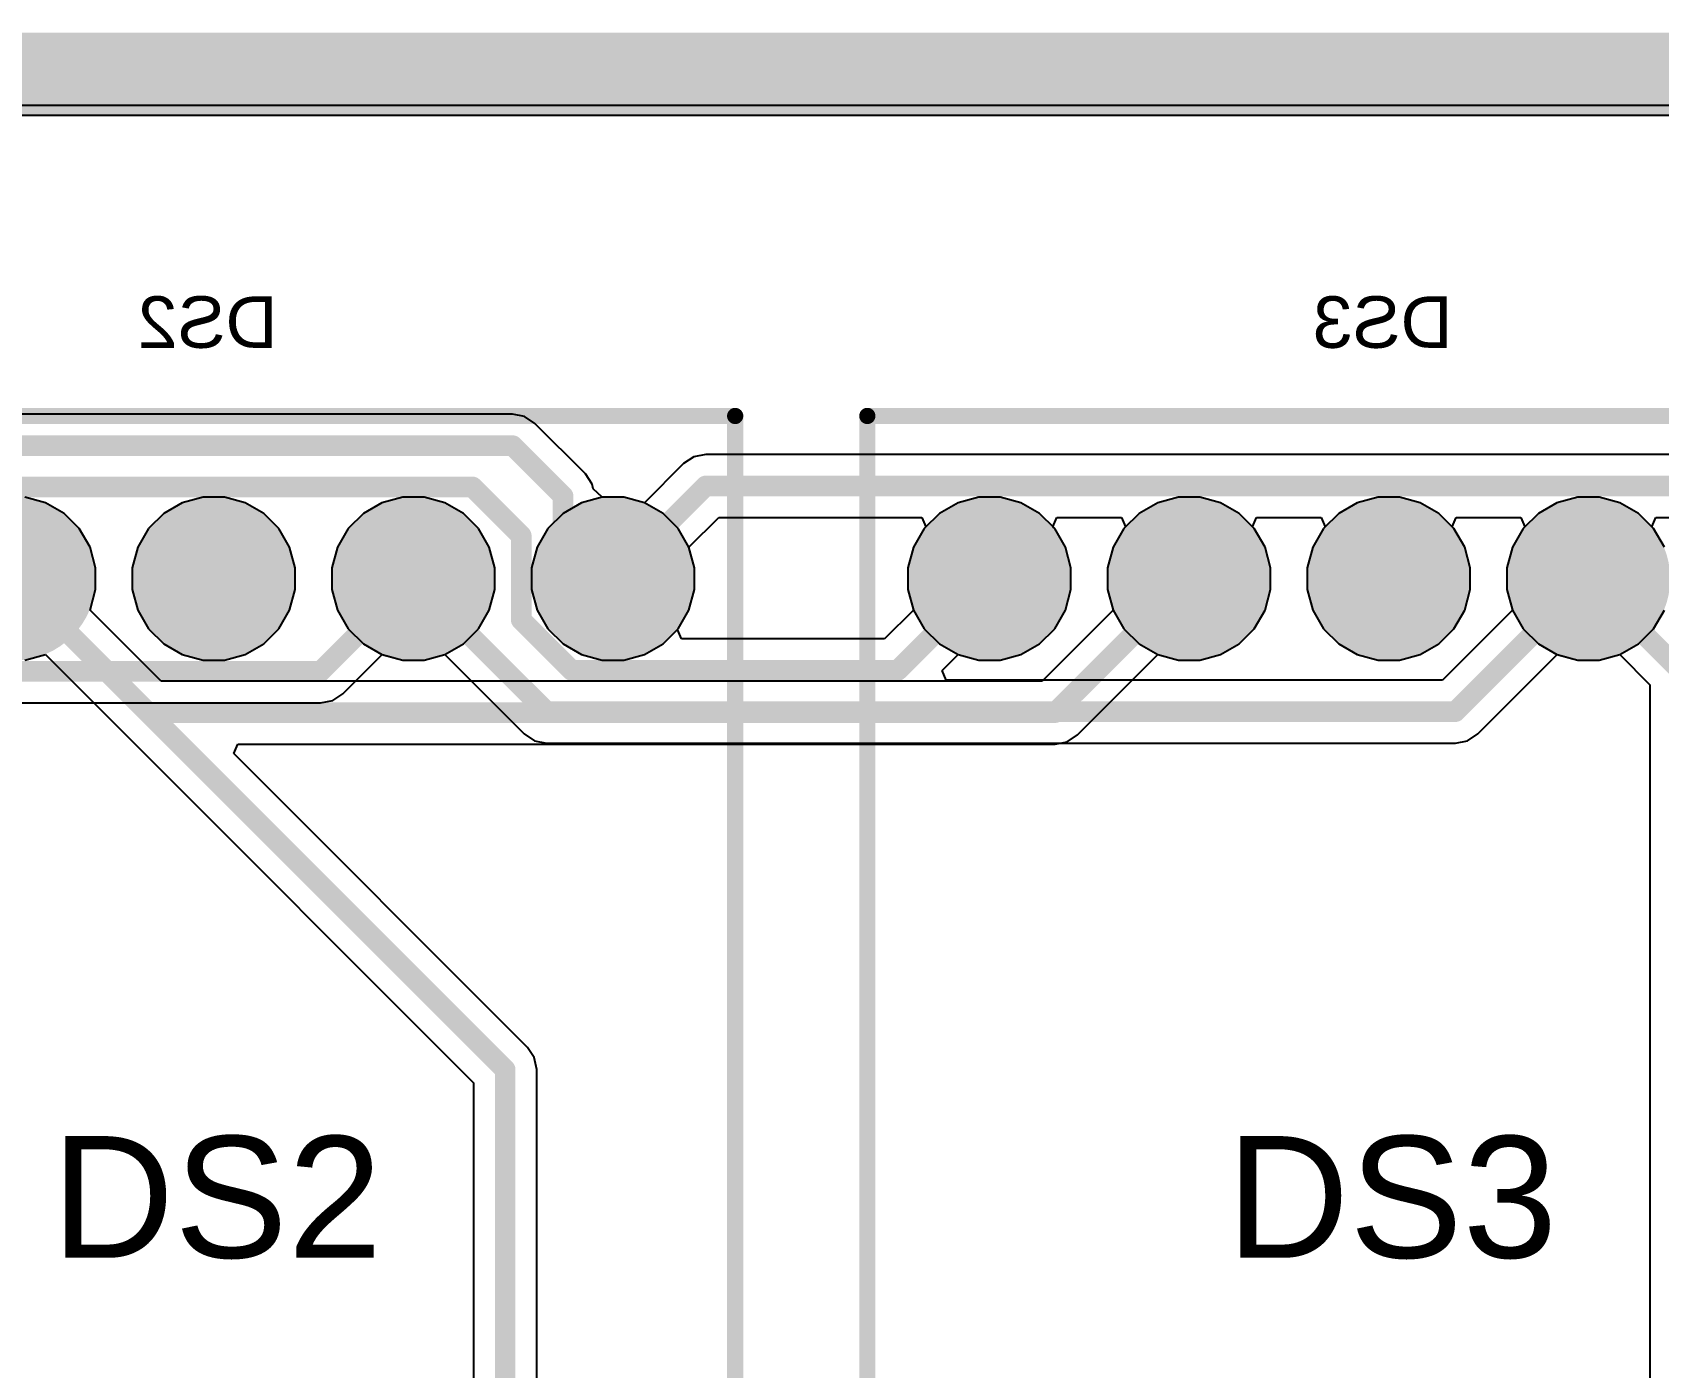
# Model space of a CAD drawing. Header units: inches. Extents: x -8.09 to -2.28, y -0.1 to 6.11.
# Drawn here: x -6.613 to -5.824, y 5.462 to 6.11 of the extents above; entities that cross this region are included whole.
import ezdxf

# ---------------------------------------------------------------- set-up
doc = ezdxf.new("R2010")
doc.units = ezdxf.units.IN
doc.header["$MEASUREMENT"] = 0
for name, color, linetype in [('BottomLayer', 5, 'Continuous'), ('BottomSolder', 6, 'Continuous'), ('InternalPlane1', 76, 'Continuous'), ('InternalPlane2', 16, 'Continuous'), ('KeepOutLayer', 6, 'Continuous'), ('Mechanical3', 76, 'Continuous'), ('MultiLayer', 9, 'Continuous'), ('PadHoleLayer', 156, 'Continuous'), ('TopLayer', 1, 'Continuous'), ('TopOverlay', 2, 'Continuous'), ('TopSolder', 216, 'Continuous')]:
    doc.layers.add(name, color=color, linetype=linetype)
doc.styles.add('Arial', font='', dxfattribs={"height": 0.2})
doc.styles.get('Arial').set_extended_font_data('Arial')

# ---------------------------------------------------------------- blocks, each defined once
blk = doc.blocks.new('WL_T7DS_L19W12_6H7_9_121')
at = {"layer": 'BottomLayer'}
h = blk.add_hatch(color=5, dxfattribs=at)
edge = h.paths.add_edge_path()
edge.add_arc((-0.1937, 0.3), 0.02953, 0, 360)
h = blk.add_hatch(color=5, dxfattribs=at)
edge = h.paths.add_edge_path()
edge.add_arc((-0.09685, 0.3), 0.02953, 0, 360)
h = blk.add_hatch(color=5, dxfattribs=at)
edge = h.paths.add_edge_path()
edge.add_arc((0, 0.3), 0.02953, 0, 360)
h = blk.add_hatch(color=5, dxfattribs=at)
edge = h.paths.add_edge_path()
edge.add_arc((0.09685, 0.3), 0.02953, 0, 360)
at = {"layer": 'BottomSolder'}
h = blk.add_hatch(color=6, dxfattribs=at)
edge = h.paths.add_edge_path()
edge.add_arc((-0.1937, 0.3), 0.03353, 0, 360)
h = blk.add_hatch(color=6, dxfattribs=at)
edge = h.paths.add_edge_path()
edge.add_arc((-0.09685, 0.3), 0.03353, 0, 360)
h = blk.add_hatch(color=6, dxfattribs=at)
edge = h.paths.add_edge_path()
edge.add_arc((0, 0.3), 0.03353, 0, 360)
h = blk.add_hatch(color=6, dxfattribs=at)
edge = h.paths.add_edge_path()
edge.add_arc((0.09685, 0.3), 0.03353, 0, 360)
at = {"layer": 'InternalPlane1'}
h = blk.add_hatch(color=76, dxfattribs=at)
edge = h.paths.add_edge_path()
edge.add_arc((-0.1937, 0.3), 0.03968, 0, 360)
h = blk.add_hatch(color=76, dxfattribs=at)
edge = h.paths.add_edge_path()
edge.add_arc((-0.09685, 0.3), 0.03968, 0, 360)
h = blk.add_hatch(color=76, dxfattribs=at)
edge = h.paths.add_edge_path()
edge.add_arc((0, 0.3), 0.03968, 0, 360)
h = blk.add_hatch(color=76, dxfattribs=at)
edge = h.paths.add_edge_path()
edge.add_arc((0.09685, 0.3), 0.03968, 0, 360)
at = {"layer": 'InternalPlane2'}
h = blk.add_hatch(color=16, dxfattribs=at)
edge = h.paths.add_edge_path()
edge.add_arc((-0.1937, 0.3), 0.03968, 0, 360)
h = blk.add_hatch(color=16, dxfattribs=at)
edge = h.paths.add_edge_path()
edge.add_arc((-0.09685, 0.3), 0.03968, 0, 360)
h = blk.add_hatch(color=16, dxfattribs=at)
edge = h.paths.add_edge_path()
edge.add_arc((0, 0.3), 0.03968, 0, 360)
h = blk.add_hatch(color=16, dxfattribs=at)
edge = h.paths.add_edge_path()
edge.add_arc((0.09685, 0.3), 0.03968, 0, 360)
at = {"layer": 'MultiLayer'}
h = blk.add_hatch(color=9, dxfattribs=at)
edge = h.paths.add_edge_path()
edge.add_arc((-0.1937, 0.3), 0.02953, 0, 360)
h = blk.add_hatch(color=9, dxfattribs=at)
edge = h.paths.add_edge_path()
edge.add_arc((-0.09685, 0.3), 0.02953, 0, 360)
h = blk.add_hatch(color=9, dxfattribs=at)
edge = h.paths.add_edge_path()
edge.add_arc((0, 0.3), 0.02953, 0, 360)
h = blk.add_hatch(color=9, dxfattribs=at)
edge = h.paths.add_edge_path()
edge.add_arc((0.09685, 0.3), 0.02953, 0, 360)
at = {"layer": 'PadHoleLayer'}
h = blk.add_hatch(color=156, dxfattribs=at)
edge = h.paths.add_edge_path()
edge.add_arc((-0.1937, 0.3), 0.01969, 0, 360)
h = blk.add_hatch(color=156, dxfattribs=at)
edge = h.paths.add_edge_path()
edge.add_arc((-0.09685, 0.3), 0.01969, 0, 360)
h = blk.add_hatch(color=156, dxfattribs=at)
edge = h.paths.add_edge_path()
edge.add_arc((0, 0.3), 0.01969, 0, 360)
h = blk.add_hatch(color=156, dxfattribs=at)
edge = h.paths.add_edge_path()
edge.add_arc((0.09685, 0.3), 0.01969, 0, 360)
at = {"layer": 'TopLayer'}
h = blk.add_hatch(color=1, dxfattribs=at)
edge = h.paths.add_edge_path()
edge.add_arc((-0.1937, 0.3), 0.02953, 0, 360)
h = blk.add_hatch(color=1, dxfattribs=at)
edge = h.paths.add_edge_path()
edge.add_arc((-0.09685, 0.3), 0.02953, 0, 360)
h = blk.add_hatch(color=1, dxfattribs=at)
edge = h.paths.add_edge_path()
edge.add_arc((0, 0.3), 0.02953, 0, 360)
h = blk.add_hatch(color=1, dxfattribs=at)
edge = h.paths.add_edge_path()
edge.add_arc((0.09685, 0.3), 0.02953, 0, 360)
at = {"layer": 'TopSolder'}
h = blk.add_hatch(color=216, dxfattribs=at)
edge = h.paths.add_edge_path()
edge.add_arc((-0.1937, 0.3), 0.03353, 0, 360)
h = blk.add_hatch(color=216, dxfattribs=at)
edge = h.paths.add_edge_path()
edge.add_arc((-0.09685, 0.3), 0.03353, 0, 360)
h = blk.add_hatch(color=216, dxfattribs=at)
edge = h.paths.add_edge_path()
edge.add_arc((0, 0.3), 0.03353, 0, 360)
h = blk.add_hatch(color=216, dxfattribs=at)
edge = h.paths.add_edge_path()
edge.add_arc((0.09685, 0.3), 0.03353, 0, 360)
at = {"layer": 'TopOverlay'}
for points in [[(-0.25295, 0.37894, 0.00787, 0.00787, 0), (0.25295, 0.37894, 0.00787, 0.00787, 0)], [(-0.25295, -0.37894, 0.00787, 0.00787, 0), (-0.25295, 0.37894, 0.00787, 0.00787, 0)]]:
    blk.add_lwpolyline(points, format="xyseb", dxfattribs=at)
blk.add_lwpolyline([(-0.25492, 0.37894, 0.00394, 0.00394, 1), (-0.25098, 0.37894, 0.00394, 0.00394, 1)], format="xyseb", close=True, dxfattribs=at)
blk.add_lwpolyline([(-0.25492, 0.37894, 0.00394, 0.00394, 1), (-0.25098, 0.37894, 0.00394, 0.00394, 1)], format="xyseb", close=True, dxfattribs=at)
at = {"layer": 'Mechanical3', "style": 'Arial'}
blk.add_text('DS3', height=0.059055, dxfattribs=at).set_placement((-0.07871, -0.02952))
blk = doc.blocks.new('WL_T7DS_L19W12_6H7_9_122')
at = {"layer": 'BottomLayer'}
h = blk.add_hatch(color=5, dxfattribs=at)
edge = h.paths.add_edge_path()
edge.add_arc((-0.09685, 0.3), 0.02953, 0, 360)
h = blk.add_hatch(color=5, dxfattribs=at)
edge = h.paths.add_edge_path()
edge.add_arc((0, 0.3), 0.02953, 0, 360)
h = blk.add_hatch(color=5, dxfattribs=at)
edge = h.paths.add_edge_path()
edge.add_arc((0.09685, 0.3), 0.02953, 0, 360)
h = blk.add_hatch(color=5, dxfattribs=at)
edge = h.paths.add_edge_path()
edge.add_arc((0.1937, 0.3), 0.02953, 0, 360)
at = {"layer": 'BottomSolder'}
h = blk.add_hatch(color=6, dxfattribs=at)
edge = h.paths.add_edge_path()
edge.add_arc((-0.09685, 0.3), 0.03353, 0, 360)
h = blk.add_hatch(color=6, dxfattribs=at)
edge = h.paths.add_edge_path()
edge.add_arc((0, 0.3), 0.03353, 0, 360)
h = blk.add_hatch(color=6, dxfattribs=at)
edge = h.paths.add_edge_path()
edge.add_arc((0.09685, 0.3), 0.03353, 0, 360)
h = blk.add_hatch(color=6, dxfattribs=at)
edge = h.paths.add_edge_path()
edge.add_arc((0.1937, 0.3), 0.03353, 0, 360)
at = {"layer": 'InternalPlane1'}
h = blk.add_hatch(color=76, dxfattribs=at)
edge = h.paths.add_edge_path()
edge.add_arc((-0.09685, 0.3), 0.03968, 0, 360)
h = blk.add_hatch(color=76, dxfattribs=at)
edge = h.paths.add_edge_path()
edge.add_arc((0, 0.3), 0.03968, 0, 360)
h = blk.add_hatch(color=76, dxfattribs=at)
edge = h.paths.add_edge_path()
edge.add_arc((0.09685, 0.3), 0.03968, 0, 360)
h = blk.add_hatch(color=76, dxfattribs=at)
edge = h.paths.add_edge_path()
edge.add_arc((0.1937, 0.3), 0.03968, 0, 360)
at = {"layer": 'InternalPlane2'}
h = blk.add_hatch(color=16, dxfattribs=at)
edge = h.paths.add_edge_path()
edge.add_arc((-0.09685, 0.3), 0.03968, 0, 360)
h = blk.add_hatch(color=16, dxfattribs=at)
edge = h.paths.add_edge_path()
edge.add_arc((0, 0.3), 0.03968, 0, 360)
h = blk.add_hatch(color=16, dxfattribs=at)
edge = h.paths.add_edge_path()
edge.add_arc((0.09685, 0.3), 0.03968, 0, 360)
h = blk.add_hatch(color=16, dxfattribs=at)
edge = h.paths.add_edge_path()
edge.add_arc((0.1937, 0.3), 0.03968, 0, 360)
at = {"layer": 'MultiLayer'}
h = blk.add_hatch(color=9, dxfattribs=at)
edge = h.paths.add_edge_path()
edge.add_arc((-0.09685, 0.3), 0.02953, 0, 360)
h = blk.add_hatch(color=9, dxfattribs=at)
edge = h.paths.add_edge_path()
edge.add_arc((0, 0.3), 0.02953, 0, 360)
h = blk.add_hatch(color=9, dxfattribs=at)
edge = h.paths.add_edge_path()
edge.add_arc((0.09685, 0.3), 0.02953, 0, 360)
h = blk.add_hatch(color=9, dxfattribs=at)
edge = h.paths.add_edge_path()
edge.add_arc((0.1937, 0.3), 0.02953, 0, 360)
at = {"layer": 'PadHoleLayer'}
h = blk.add_hatch(color=156, dxfattribs=at)
edge = h.paths.add_edge_path()
edge.add_arc((-0.09685, 0.3), 0.01969, 0, 360)
h = blk.add_hatch(color=156, dxfattribs=at)
edge = h.paths.add_edge_path()
edge.add_arc((0, 0.3), 0.01969, 0, 360)
h = blk.add_hatch(color=156, dxfattribs=at)
edge = h.paths.add_edge_path()
edge.add_arc((0.09685, 0.3), 0.01969, 0, 360)
h = blk.add_hatch(color=156, dxfattribs=at)
edge = h.paths.add_edge_path()
edge.add_arc((0.1937, 0.3), 0.01969, 0, 360)
at = {"layer": 'TopLayer'}
h = blk.add_hatch(color=1, dxfattribs=at)
edge = h.paths.add_edge_path()
edge.add_arc((-0.09685, 0.3), 0.02953, 0, 360)
h = blk.add_hatch(color=1, dxfattribs=at)
edge = h.paths.add_edge_path()
edge.add_arc((0, 0.3), 0.02953, 0, 360)
h = blk.add_hatch(color=1, dxfattribs=at)
edge = h.paths.add_edge_path()
edge.add_arc((0.09685, 0.3), 0.02953, 0, 360)
h = blk.add_hatch(color=1, dxfattribs=at)
edge = h.paths.add_edge_path()
edge.add_arc((0.1937, 0.3), 0.02953, 0, 360)
at = {"layer": 'TopSolder'}
h = blk.add_hatch(color=216, dxfattribs=at)
edge = h.paths.add_edge_path()
edge.add_arc((-0.09685, 0.3), 0.03353, 0, 360)
h = blk.add_hatch(color=216, dxfattribs=at)
edge = h.paths.add_edge_path()
edge.add_arc((0, 0.3), 0.03353, 0, 360)
h = blk.add_hatch(color=216, dxfattribs=at)
edge = h.paths.add_edge_path()
edge.add_arc((0.09685, 0.3), 0.03353, 0, 360)
h = blk.add_hatch(color=216, dxfattribs=at)
edge = h.paths.add_edge_path()
edge.add_arc((0.1937, 0.3), 0.03353, 0, 360)
at = {"layer": 'TopOverlay'}
for points in [[(-0.25295, 0.37894, 0.00787, 0.00787, 0), (0.25295, 0.37894, 0.00787, 0.00787, 0)], [(0.25295, -0.37894, 0.00787, 0.00787, 0), (0.25295, 0.37894, 0.00787, 0.00787, 0)]]:
    blk.add_lwpolyline(points, format="xyseb", dxfattribs=at)
blk.add_lwpolyline([(0.25098, 0.37894, 0.00394, 0.00394, 1), (0.25492, 0.37894, 0.00394, 0.00394, 1)], format="xyseb", close=True, dxfattribs=at)
blk.add_lwpolyline([(0.25098, 0.37894, 0.00394, 0.00394, 1), (0.25492, 0.37894, 0.00394, 0.00394, 1)], format="xyseb", close=True, dxfattribs=at)
at = {"layer": 'Mechanical3', "style": 'Arial'}
blk.add_text('DS2', height=0.059055, dxfattribs=at).set_placement((-0.07871, -0.02952))

msp = doc.modelspace()

# ---------------------------------------------------------------- linework, layer by layer
at = {"layer": 'BottomLayer'}
for p, q in [((-7.9954, 6.07471), (-2.3746, 6.07471)), ((-6.38003, 5.92482), (-6.84177, 5.92482)), ((-6.37418, 5.92366), (-6.38003, 5.92482)), ((-6.36922, 5.92034), (-6.37418, 5.92366)), ((-6.34469, 5.89581), (-6.36922, 5.92034)), ((-6.29711, 5.90081), (-6.31608, 5.88184)), ((-6.29215, 5.90413), (-6.29711, 5.90081)), ((-6.2863, 5.90529), (-6.29215, 5.90413)), ((-5.8063, 5.90529), (-6.2863, 5.90529)), ((-6.34138, 5.89085), (-6.34469, 5.89581)), ((-6.34091, 5.88852), (-6.34138, 5.89085)), ((-6.3365, 5.88453), (-6.34091, 5.88852)), ((-6.3261, 5.88453), (-6.3365, 5.88453)), ((-6.31608, 5.88184), (-6.3261, 5.88453)), ((-6.29446, 5.86022), (-6.27997, 5.87471)), ((-6.27997, 5.87471), (-6.18143, 5.87471)), ((-6.18033, 5.86927), (-6.18553, 5.86026)), ((-6.18143, 5.87471), (-6.17951, 5.87009)), ((-6.17951, 5.87009), (-6.18033, 5.86927)), ((-6.11789, 5.87009), (-6.11597, 5.87471)), ((-6.11707, 5.86927), (-6.11789, 5.87009)), ((-6.11187, 5.86026), (-6.11707, 5.86927)), ((-6.11597, 5.87471), (-6.08458, 5.87471)), ((-6.08348, 5.86927), (-6.08868, 5.86026)), ((-6.08458, 5.87471), (-6.08266, 5.87009)), ((-6.08266, 5.87009), (-6.08348, 5.86927)), ((-6.02104, 5.87009), (-6.01912, 5.87471)), ((-6.02022, 5.86927), (-6.02104, 5.87009)), ((-6.01502, 5.86026), (-6.02022, 5.86927)), ((-6.01912, 5.87471), (-5.98773, 5.87471)), ((-5.98663, 5.86927), (-5.99183, 5.86026)), ((-5.98773, 5.87471), (-5.98581, 5.87009)), ((-5.98581, 5.87009), (-5.98663, 5.86927)), ((-5.92419, 5.87009), (-5.92227, 5.87471)), ((-5.92337, 5.86927), (-5.92419, 5.87009)), ((-5.91817, 5.86026), (-5.92337, 5.86927)), ((-5.92227, 5.87471), (-5.89088, 5.87471)), ((-5.88978, 5.86927), (-5.89498, 5.86026)), ((-5.89088, 5.87471), (-5.88896, 5.87009)), ((-5.88896, 5.87009), (-5.88978, 5.86927)), ((-5.82734, 5.87009), (-5.82542, 5.87471)), ((-5.82652, 5.86927), (-5.82734, 5.87009)), ((-5.82132, 5.86026), (-5.82652, 5.86927)), ((-5.82542, 5.87471), (-5.81263, 5.87471)), ((-6.29177, 5.8502), (-6.29446, 5.86022)), ((-6.18553, 5.86026), (-6.18823, 5.8502)), ((-6.10917, 5.8502), (-6.11187, 5.86026)), ((-6.08868, 5.86026), (-6.09138, 5.8502)), ((-6.01232, 5.8502), (-6.01502, 5.86026)), ((-5.99183, 5.86026), (-5.99453, 5.8502)), ((-5.91547, 5.8502), (-5.91817, 5.86026)), ((-5.89498, 5.86026), (-5.89768, 5.8502)), ((-6.29177, 5.8398), (-6.29177, 5.8502)), ((-6.18823, 5.8502), (-6.18823, 5.8398)), ((-6.10917, 5.8398), (-6.10917, 5.8502)), ((-6.09138, 5.8502), (-6.09138, 5.8398)), ((-6.01232, 5.8398), (-6.01232, 5.8502)), ((-5.99453, 5.8502), (-5.99453, 5.8398)), ((-5.91547, 5.8398), (-5.91547, 5.8502)), ((-5.89768, 5.8502), (-5.89768, 5.8398)), ((-6.29447, 5.82974), (-6.29177, 5.8398)), ((-6.18823, 5.8398), (-6.18554, 5.82978)), ((-6.11187, 5.82974), (-6.10917, 5.8398)), ((-6.09138, 5.8398), (-6.08868, 5.82974)), ((-6.01502, 5.82974), (-6.01232, 5.8398)), ((-5.99453, 5.8398), (-5.99183, 5.82974)), ((-5.91817, 5.82974), (-5.91547, 5.8398)), ((-5.89768, 5.8398), (-5.89499, 5.82978)), ((-6.29967, 5.82073), (-6.29447, 5.82974)), ((-6.18554, 5.82978), (-6.19956, 5.81577)), ((-6.11707, 5.82073), (-6.11187, 5.82974)), ((-6.08868, 5.82974), (-6.08348, 5.82073)), ((-6.02022, 5.82073), (-6.01502, 5.82974)), ((-5.99183, 5.82974), (-5.98663, 5.82073)), ((-5.89499, 5.82978), (-5.92901, 5.79577)), ((-5.92337, 5.82073), (-5.91817, 5.82974)), ((-5.82652, 5.82073), (-5.82132, 5.82974)), ((-6.30001, 5.82039), (-6.29967, 5.82073)), ((-6.2981, 5.81577), (-6.30001, 5.82039)), ((-6.19956, 5.81577), (-6.2981, 5.81577)), ((-6.13344, 5.80817), (-6.12443, 5.81337)), ((-6.12443, 5.81337), (-6.11707, 5.82073)), ((-6.08348, 5.82073), (-6.07612, 5.81337)), ((-6.07612, 5.81337), (-6.06711, 5.80817)), ((-6.03659, 5.80817), (-6.02758, 5.81337)), ((-6.02758, 5.81337), (-6.02022, 5.82073)), ((-5.98663, 5.82073), (-5.97927, 5.81337)), ((-5.97927, 5.81337), (-5.97026, 5.80817)), ((-5.93974, 5.80817), (-5.93073, 5.81337)), ((-5.93073, 5.81337), (-5.92337, 5.82073)), ((-5.84289, 5.80817), (-5.83388, 5.81337)), ((-5.83388, 5.81337), (-5.82652, 5.82073)), ((-6.46234, 5.78919), (-6.44337, 5.80816)), ((-6.44337, 5.80816), (-6.43335, 5.80547)), ((-6.43335, 5.80547), (-6.42295, 5.80547)), ((-6.42295, 5.80547), (-6.41293, 5.80816)), ((-6.41293, 5.80816), (-6.37444, 5.76966)), ((-6.17169, 5.80039), (-6.16392, 5.80816)), ((-6.16392, 5.80816), (-6.1539, 5.80547)), ((-6.1539, 5.80547), (-6.1435, 5.80547)), ((-6.1435, 5.80547), (-6.13344, 5.80817)), ((-6.06711, 5.80817), (-6.05705, 5.80547)), ((-6.05705, 5.80547), (-6.04665, 5.80547)), ((-6.04665, 5.80547), (-6.03659, 5.80817)), ((-5.97026, 5.80817), (-5.9602, 5.80547)), ((-5.9602, 5.80547), (-5.9498, 5.80547)), ((-5.9498, 5.80547), (-5.93974, 5.80817)), ((-5.91186, 5.76966), (-5.87337, 5.80816)), ((-5.87337, 5.80816), (-5.86335, 5.80547)), ((-5.86335, 5.80547), (-5.85295, 5.80547)), ((-5.85295, 5.80547), (-5.84289, 5.80817)), ((-6.16977, 5.79577), (-6.17169, 5.80039)), ((-5.92901, 5.79577), (-6.16977, 5.79577)), ((-6.95815, 5.78471), (-6.47315, 5.78471)), ((-6.47315, 5.78471), (-6.4673, 5.78587)), ((-6.4673, 5.78587), (-6.46234, 5.78919)), ((-6.37444, 5.76966), (-6.36947, 5.76634)), ((-6.36947, 5.76634), (-6.36362, 5.76518)), ((-5.92268, 5.76518), (-5.91683, 5.76634)), ((-5.91683, 5.76634), (-5.91186, 5.76966)), ((-6.36362, 5.76518), (-5.92268, 5.76518))]:
    msp.add_line(p, q, dxfattribs=at)
for points in [[(-6.84177, 5.90953, 0.01, 0.01, 0), (-6.38003, 5.90953, 0.01, 0.01, 0)], [(-6.38003, 5.90953, 0.01, 0.01, 0), (-6.35551, 5.885, 0.01, 0.01, 0)], [(-6.67417, 5.88953, 0.01, 0.01, 0), (-6.39953, 5.88953, 0.01, 0.01, 0)], [(-6.39953, 5.88953, 0.01, 0.01, 0), (-6.37583, 5.86583, 0.01, 0.01, 0)], [(-6.3313, 5.845, 0.01, 0.01, 0), (-6.2863, 5.89, 0.01, 0.01, 0)], [(-6.2863, 5.89, 0.01, 0.01, 0), (-5.8063, 5.89, 0.01, 0.01, 0)], [(-6.35551, 5.86921, 0.01, 0.01, 0), (-6.35551, 5.885, 0.01, 0.01, 0)], [(-6.37583, 5.825, 0.01, 0.01, 0), (-6.37583, 5.86583, 0.01, 0.01, 0)], [(-6.35551, 5.86921, 0.01, 0.01, 0), (-6.3313, 5.845, 0.01, 0.01, 0)], [(-6.47315, 5.8, 0.01, 0.01, 0), (-6.42815, 5.845, 0.01, 0.01, 0)], [(-6.42815, 5.845, 0.01, 0.01, 0), (-6.36362, 5.78047, 0.01, 0.01, 0)], [(-6.19323, 5.80047, 0.01, 0.01, 0), (-6.1487, 5.845, 0.01, 0.01, 0)], [(-5.92268, 5.78047, 0.01, 0.01, 0), (-5.85815, 5.845, 0.01, 0.01, 0)], [(-6.37583, 5.825, 0.01, 0.01, 0), (-6.3513, 5.80047, 0.01, 0.01, 0)], [(-6.3513, 5.80047, 0.01, 0.01, 0), (-6.19323, 5.80047, 0.01, 0.01, 0)], [(-6.95815, 5.8, 0.01, 0.01, 0), (-6.47315, 5.8, 0.01, 0.01, 0)], [(-6.36362, 5.78047, 0.01, 0.01, 0), (-5.92268, 5.78047, 0.01, 0.01, 0)]]:
    msp.add_lwpolyline(points, format="xyseb", dxfattribs=at)
for points in [[(-6.38253, 5.90953, 0.005, 0.005, 1), (-6.37753, 5.90953, 0.005, 0.005, 1)], [(-6.38253, 5.90953, 0.005, 0.005, 1), (-6.37753, 5.90953, 0.005, 0.005, 1)], [(-6.40203, 5.88953, 0.005, 0.005, 1), (-6.39703, 5.88953, 0.005, 0.005, 1)], [(-6.40203, 5.88953, 0.005, 0.005, 1), (-6.39703, 5.88953, 0.005, 0.005, 1)], [(-6.2888, 5.89, 0.005, 0.005, 1), (-6.2838, 5.89, 0.005, 0.005, 1)], [(-6.2888, 5.89, 0.005, 0.005, 1), (-6.2838, 5.89, 0.005, 0.005, 1)], [(-6.35801, 5.885, 0.005, 0.005, 1), (-6.35301, 5.885, 0.005, 0.005, 1)], [(-6.35801, 5.885, 0.005, 0.005, 1), (-6.35301, 5.885, 0.005, 0.005, 1)], [(-6.37833, 5.86583, 0.005, 0.005, 1), (-6.37333, 5.86583, 0.005, 0.005, 1)], [(-6.37833, 5.86583, 0.005, 0.005, 1), (-6.37333, 5.86583, 0.005, 0.005, 1)], [(-6.35801, 5.86921, 0.005, 0.005, 1), (-6.35301, 5.86921, 0.005, 0.005, 1)], [(-6.35801, 5.86921, 0.005, 0.005, 1), (-6.35301, 5.86921, 0.005, 0.005, 1)], [(-6.43065, 5.845, 0.005, 0.005, 1), (-6.42565, 5.845, 0.005, 0.005, 1)], [(-6.43065, 5.845, 0.005, 0.005, 1), (-6.42565, 5.845, 0.005, 0.005, 1)], [(-6.3338, 5.845, 0.005, 0.005, 1), (-6.3288, 5.845, 0.005, 0.005, 1)], [(-6.3338, 5.845, 0.005, 0.005, 1), (-6.3288, 5.845, 0.005, 0.005, 1)], [(-6.1512, 5.845, 0.005, 0.005, 1), (-6.1462, 5.845, 0.005, 0.005, 1)], [(-5.86065, 5.845, 0.005, 0.005, 1), (-5.85565, 5.845, 0.005, 0.005, 1)], [(-6.37833, 5.825, 0.005, 0.005, 1), (-6.37333, 5.825, 0.005, 0.005, 1)], [(-6.37833, 5.825, 0.005, 0.005, 1), (-6.37333, 5.825, 0.005, 0.005, 1)], [(-6.3538, 5.80047, 0.005, 0.005, 1), (-6.3488, 5.80047, 0.005, 0.005, 1)], [(-6.3538, 5.80047, 0.005, 0.005, 1), (-6.3488, 5.80047, 0.005, 0.005, 1)], [(-6.19573, 5.80047, 0.005, 0.005, 1), (-6.19073, 5.80047, 0.005, 0.005, 1)], [(-6.19573, 5.80047, 0.005, 0.005, 1), (-6.19073, 5.80047, 0.005, 0.005, 1)], [(-6.47565, 5.8, 0.005, 0.005, 1), (-6.47065, 5.8, 0.005, 0.005, 1)], [(-6.47565, 5.8, 0.005, 0.005, 1), (-6.47065, 5.8, 0.005, 0.005, 1)], [(-6.36612, 5.78047, 0.005, 0.005, 1), (-6.36112, 5.78047, 0.005, 0.005, 1)], [(-6.36612, 5.78047, 0.005, 0.005, 1), (-6.36112, 5.78047, 0.005, 0.005, 1)], [(-5.92518, 5.78047, 0.005, 0.005, 1), (-5.92018, 5.78047, 0.005, 0.005, 1)], [(-5.92518, 5.78047, 0.005, 0.005, 1), (-5.92018, 5.78047, 0.005, 0.005, 1)]]:
    msp.add_lwpolyline(points, format="xyseb", close=True, dxfattribs=at)
at = {"layer": 'InternalPlane1'}
msp.add_line((-8.0449, 6.0699), (-2.3251, 6.0699), dxfattribs=at)
msp.add_lwpolyline([(-8.065, 6.09, 0.04, 0.04, 0), (-2.305, 6.09, 0.04, 0.04, 0)], format="xyseb", dxfattribs=at)
at = {"layer": 'InternalPlane2'}
msp.add_line((-8.0449, 6.0699), (-2.3251, 6.0699), dxfattribs=at)
msp.add_lwpolyline([(-8.065, 6.09, 0.04, 0.04, 0), (-2.305, 6.09, 0.04, 0.04, 0)], format="xyseb", dxfattribs=at)
at = {"layer": 'KeepOutLayer'}
msp.add_lwpolyline([(-8.065, 6.09, 0.01, 0.01, 0), (-2.305, 6.09, 0.01, 0.01, 0)], format="xyseb", dxfattribs=at)
at = {"layer": 'TopLayer'}
for p, q in [((-7.9954, 6.07471), (-2.3746, 6.07471)), ((-6.60659, 5.88183), (-6.61665, 5.88453)), ((-6.5302, 5.88453), (-6.54026, 5.88183)), ((-6.5198, 5.88453), (-6.5302, 5.88453)), ((-6.50974, 5.88183), (-6.5198, 5.88453)), ((-6.43335, 5.88453), (-6.44341, 5.88183)), ((-6.42295, 5.88453), (-6.43335, 5.88453)), ((-6.41289, 5.88183), (-6.42295, 5.88453)), ((-6.3365, 5.88453), (-6.34656, 5.88183)), ((-6.3261, 5.88453), (-6.3365, 5.88453)), ((-6.31604, 5.88183), (-6.3261, 5.88453)), ((-6.1539, 5.88453), (-6.16396, 5.88183)), ((-6.1435, 5.88453), (-6.1539, 5.88453)), ((-6.13344, 5.88183), (-6.1435, 5.88453)), ((-6.05705, 5.88453), (-6.06711, 5.88183)), ((-6.04665, 5.88453), (-6.05705, 5.88453)), ((-6.03659, 5.88183), (-6.04665, 5.88453)), ((-5.9602, 5.88453), (-5.97026, 5.88183)), ((-5.9498, 5.88453), (-5.9602, 5.88453)), ((-5.93974, 5.88183), (-5.9498, 5.88453)), ((-5.86335, 5.88453), (-5.87341, 5.88183)), ((-5.85295, 5.88453), (-5.86335, 5.88453)), ((-5.84289, 5.88183), (-5.85295, 5.88453)), ((-6.59758, 5.87663), (-6.60659, 5.88183)), ((-6.59022, 5.86927), (-6.59758, 5.87663)), ((-6.54927, 5.87663), (-6.55663, 5.86927)), ((-6.54026, 5.88183), (-6.54927, 5.87663)), ((-6.50073, 5.87663), (-6.50974, 5.88183)), ((-6.49337, 5.86927), (-6.50073, 5.87663)), ((-6.45242, 5.87663), (-6.45978, 5.86927)), ((-6.44341, 5.88183), (-6.45242, 5.87663)), ((-6.40388, 5.87663), (-6.41289, 5.88183)), ((-6.39652, 5.86927), (-6.40388, 5.87663)), ((-6.35557, 5.87663), (-6.36293, 5.86927)), ((-6.34656, 5.88183), (-6.35557, 5.87663)), ((-6.30703, 5.87663), (-6.31604, 5.88183)), ((-6.29967, 5.86927), (-6.30703, 5.87663)), ((-6.17297, 5.87663), (-6.18033, 5.86927)), ((-6.16396, 5.88183), (-6.17297, 5.87663)), ((-6.12443, 5.87663), (-6.13344, 5.88183)), ((-6.11707, 5.86927), (-6.12443, 5.87663)), ((-6.07612, 5.87663), (-6.08348, 5.86927)), ((-6.06711, 5.88183), (-6.07612, 5.87663)), ((-6.02758, 5.87663), (-6.03659, 5.88183)), ((-6.02022, 5.86927), (-6.02758, 5.87663)), ((-5.97927, 5.87663), (-5.98663, 5.86927)), ((-5.97026, 5.88183), (-5.97927, 5.87663)), ((-5.93073, 5.87663), (-5.93974, 5.88183)), ((-5.92337, 5.86927), (-5.93073, 5.87663)), ((-5.88242, 5.87663), (-5.88978, 5.86927)), ((-5.87341, 5.88183), (-5.88242, 5.87663)), ((-5.83388, 5.87663), (-5.84289, 5.88183)), ((-5.82652, 5.86927), (-5.83388, 5.87663)), ((-6.58502, 5.86026), (-6.59022, 5.86927)), ((-6.55663, 5.86927), (-6.56183, 5.86026)), ((-6.48817, 5.86026), (-6.49337, 5.86927)), ((-6.45978, 5.86927), (-6.46498, 5.86026)), ((-6.39132, 5.86026), (-6.39652, 5.86927)), ((-6.36293, 5.86927), (-6.36813, 5.86026)), ((-6.29447, 5.86026), (-6.29967, 5.86927)), ((-6.18033, 5.86927), (-6.18553, 5.86026)), ((-6.11187, 5.86026), (-6.11707, 5.86927)), ((-6.08348, 5.86927), (-6.08868, 5.86026)), ((-6.01502, 5.86026), (-6.02022, 5.86927)), ((-5.98663, 5.86927), (-5.99183, 5.86026)), ((-5.91817, 5.86026), (-5.92337, 5.86927)), ((-5.88978, 5.86927), (-5.89498, 5.86026)), ((-5.82132, 5.86026), (-5.82652, 5.86927)), ((-6.58232, 5.8502), (-6.58502, 5.86026)), ((-6.56183, 5.86026), (-6.56453, 5.8502)), ((-6.48547, 5.8502), (-6.48817, 5.86026)), ((-6.46498, 5.86026), (-6.46768, 5.8502)), ((-6.38862, 5.8502), (-6.39132, 5.86026)), ((-6.36813, 5.86026), (-6.37083, 5.8502)), ((-6.29177, 5.8502), (-6.29447, 5.86026)), ((-6.18553, 5.86026), (-6.18823, 5.8502)), ((-6.10917, 5.8502), (-6.11187, 5.86026)), ((-6.08868, 5.86026), (-6.09138, 5.8502)), ((-6.01232, 5.8502), (-6.01502, 5.86026)), ((-5.99183, 5.86026), (-5.99453, 5.8502)), ((-5.91547, 5.8502), (-5.91817, 5.86026)), ((-5.89498, 5.86026), (-5.89768, 5.8502)), ((-6.58232, 5.8398), (-6.58232, 5.8502)), ((-6.56453, 5.8502), (-6.56453, 5.8398)), ((-6.48547, 5.8398), (-6.48547, 5.8502)), ((-6.46768, 5.8502), (-6.46768, 5.8398)), ((-6.38862, 5.8398), (-6.38862, 5.8502)), ((-6.37083, 5.8502), (-6.37083, 5.8398)), ((-6.29177, 5.8398), (-6.29177, 5.8502)), ((-6.18823, 5.8502), (-6.18823, 5.8398)), ((-6.10917, 5.8398), (-6.10917, 5.8502)), ((-6.09138, 5.8502), (-6.09138, 5.8398)), ((-6.01232, 5.8398), (-6.01232, 5.8502)), ((-5.99453, 5.8502), (-5.99453, 5.8398)), ((-5.91547, 5.8398), (-5.91547, 5.8502)), ((-5.89768, 5.8502), (-5.89768, 5.8398)), ((-6.58501, 5.82978), (-6.58232, 5.8398)), ((-6.56453, 5.8398), (-6.56183, 5.82974)), ((-6.48817, 5.82974), (-6.48547, 5.8398)), ((-6.46768, 5.8398), (-6.46498, 5.82974)), ((-6.39132, 5.82974), (-6.38862, 5.8398)), ((-6.37083, 5.8398), (-6.36813, 5.82974)), ((-6.29447, 5.82974), (-6.29177, 5.8398)), ((-6.18823, 5.8398), (-6.18553, 5.82974)), ((-6.11187, 5.82974), (-6.10917, 5.8398)), ((-6.09138, 5.8398), (-6.08869, 5.82978)), ((-6.01502, 5.82974), (-6.01232, 5.8398)), ((-5.99453, 5.8398), (-5.99183, 5.82974)), ((-5.91817, 5.82974), (-5.91547, 5.8398)), ((-5.89768, 5.8398), (-5.89498, 5.82974)), ((-6.55052, 5.79529), (-6.58501, 5.82978)), ((-6.56183, 5.82974), (-6.55663, 5.82073)), ((-6.49337, 5.82073), (-6.48817, 5.82974)), ((-6.46498, 5.82974), (-6.45978, 5.82073)), ((-6.39652, 5.82073), (-6.39132, 5.82974)), ((-6.36813, 5.82974), (-6.36293, 5.82073)), ((-6.29967, 5.82073), (-6.29447, 5.82974)), ((-6.18553, 5.82974), (-6.18033, 5.82073)), ((-6.08869, 5.82978), (-6.12318, 5.79529)), ((-6.11707, 5.82073), (-6.11187, 5.82974)), ((-6.02022, 5.82073), (-6.01502, 5.82974)), ((-5.99183, 5.82974), (-5.98663, 5.82073)), ((-5.92337, 5.82073), (-5.91817, 5.82974)), ((-5.89498, 5.82974), (-5.88978, 5.82073)), ((-6.55663, 5.82073), (-6.54927, 5.81337)), ((-6.54927, 5.81337), (-6.54026, 5.80817)), ((-6.50974, 5.80817), (-6.50073, 5.81337)), ((-6.50073, 5.81337), (-6.49337, 5.82073)), ((-6.45978, 5.82073), (-6.45242, 5.81337)), ((-6.45242, 5.81337), (-6.44341, 5.80817)), ((-6.41289, 5.80817), (-6.40388, 5.81337)), ((-6.40388, 5.81337), (-6.39652, 5.82073)), ((-6.36293, 5.82073), (-6.35557, 5.81337)), ((-6.35557, 5.81337), (-6.34656, 5.80817)), ((-6.31604, 5.80817), (-6.30703, 5.81337)), ((-6.30703, 5.81337), (-6.29967, 5.82073)), ((-6.18033, 5.82073), (-6.17297, 5.81337)), ((-6.17297, 5.81337), (-6.16396, 5.80817)), ((-6.13344, 5.80817), (-6.12443, 5.81337)), ((-6.12443, 5.81337), (-6.11707, 5.82073)), ((-6.03659, 5.80817), (-6.02758, 5.81337)), ((-6.02758, 5.81337), (-6.02022, 5.82073)), ((-5.98663, 5.82073), (-5.97927, 5.81337)), ((-5.97927, 5.81337), (-5.97026, 5.80817)), ((-5.93974, 5.80817), (-5.93073, 5.81337)), ((-5.93073, 5.81337), (-5.92337, 5.82073)), ((-5.88978, 5.82073), (-5.88242, 5.81337)), ((-5.88242, 5.81337), (-5.87341, 5.80817)), ((-6.61665, 5.80547), (-6.60663, 5.80816)), ((-6.60663, 5.80816), (-6.56766, 5.76919)), ((-6.54026, 5.80817), (-6.5302, 5.80547)), ((-6.5302, 5.80547), (-6.5198, 5.80547)), ((-6.5198, 5.80547), (-6.50974, 5.80817)), ((-6.44341, 5.80817), (-6.43335, 5.80547)), ((-6.43335, 5.80547), (-6.42295, 5.80547)), ((-6.42295, 5.80547), (-6.41289, 5.80817)), ((-6.34656, 5.80817), (-6.3365, 5.80547)), ((-6.3365, 5.80547), (-6.3261, 5.80547)), ((-6.3261, 5.80547), (-6.31604, 5.80817)), ((-6.16396, 5.80817), (-6.1539, 5.80547)), ((-6.1539, 5.80547), (-6.1435, 5.80547)), ((-6.1435, 5.80547), (-6.13344, 5.80817)), ((-6.10604, 5.76919), (-6.06707, 5.80816)), ((-6.06707, 5.80816), (-6.05705, 5.80547)), ((-6.05705, 5.80547), (-6.04665, 5.80547)), ((-6.04665, 5.80547), (-6.03659, 5.80817)), ((-5.97026, 5.80817), (-5.9602, 5.80547)), ((-5.9602, 5.80547), (-5.9498, 5.80547)), ((-5.9498, 5.80547), (-5.93974, 5.80817)), ((-5.87341, 5.80817), (-5.86335, 5.80547)), ((-5.86335, 5.80547), (-5.85295, 5.80547)), ((-5.85295, 5.80547), (-5.84293, 5.80816)), ((-5.84293, 5.80816), (-5.82829, 5.79352)), ((-6.12318, 5.79529), (-6.55052, 5.79529)), ((-5.82829, 5.79352), (-5.82829, 5.27758)), ((-6.56766, 5.76919), (-6.39892, 5.60044)), ((-6.11685, 5.76471), (-6.111, 5.76587)), ((-6.111, 5.76587), (-6.10604, 5.76919)), ((-6.51531, 5.76009), (-6.51339, 5.76471)), ((-6.37281, 5.61759), (-6.51531, 5.76009)), ((-6.51339, 5.76471), (-6.11685, 5.76471)), ((-6.36949, 5.61262), (-6.37281, 5.61759)), ((-6.36833, 5.60677), (-6.36949, 5.61262)), ((-6.39892, 5.60044), (-6.39892, 5.2782)), ((-6.36833, 5.26992), (-6.36833, 5.60677))]:
    msp.add_line(p, q, dxfattribs=at)
for points in [[(-6.62185, 5.845, 0.01, 0.01, 0), (-6.55685, 5.78, 0.01, 0.01, 0)], [(-6.11685, 5.78, 0.01, 0.01, 0), (-6.05185, 5.845, 0.01, 0.01, 0)], [(-5.85815, 5.845, 0.01, 0.01, 0), (-5.813, 5.79985, 0.01, 0.01, 0)], [(-6.55685, 5.78, 0.01, 0.01, 0), (-6.38362, 5.60677, 0.01, 0.01, 0)], [(-6.55685, 5.78, 0.01, 0.01, 0), (-6.11685, 5.78, 0.01, 0.01, 0)], [(-6.38362, 5.08953, 0.01, 0.01, 0), (-6.38362, 5.60677, 0.01, 0.01, 0)]]:
    msp.add_lwpolyline(points, format="xyseb", dxfattribs=at)
for points in [[(-6.05435, 5.845, 0.005, 0.005, 1), (-6.04935, 5.845, 0.005, 0.005, 1)], [(-5.86065, 5.845, 0.005, 0.005, 1), (-5.85565, 5.845, 0.005, 0.005, 1)], [(-6.55935, 5.78, 0.005, 0.005, 1), (-6.55435, 5.78, 0.005, 0.005, 1)], [(-6.55935, 5.78, 0.005, 0.005, 1), (-6.55435, 5.78, 0.005, 0.005, 1)], [(-6.55935, 5.78, 0.005, 0.005, 1), (-6.55435, 5.78, 0.005, 0.005, 1)], [(-6.11935, 5.78, 0.005, 0.005, 1), (-6.11435, 5.78, 0.005, 0.005, 1)], [(-6.11935, 5.78, 0.005, 0.005, 1), (-6.11435, 5.78, 0.005, 0.005, 1)], [(-6.38612, 5.60677, 0.005, 0.005, 1), (-6.38112, 5.60677, 0.005, 0.005, 1)], [(-6.38612, 5.60677, 0.005, 0.005, 1), (-6.38112, 5.60677, 0.005, 0.005, 1)]]:
    msp.add_lwpolyline(points, format="xyseb", close=True, dxfattribs=at)

# ---------------------------------------------------------------- block references
for name, p in [('WL_T7DS_L19W12_6H7_9_122', (-6.525, 5.545)), ('WL_T7DS_L19W12_6H7_9_121', (-5.955, 5.545))]:
    msp.add_blockref(name, p)

# ---------------------------------------------------------------- texts
at = {"layer": 'TopOverlay', "style": 'Arial', "text_generation_flag": 2}
for s, p in [('DS2', (-6.494, 5.957)), ('DS3', (-5.924, 5.957))]:
    msp.add_text(s, height=0.025, dxfattribs=at).set_placement(p)

doc.saveas('drawing.dxf')
